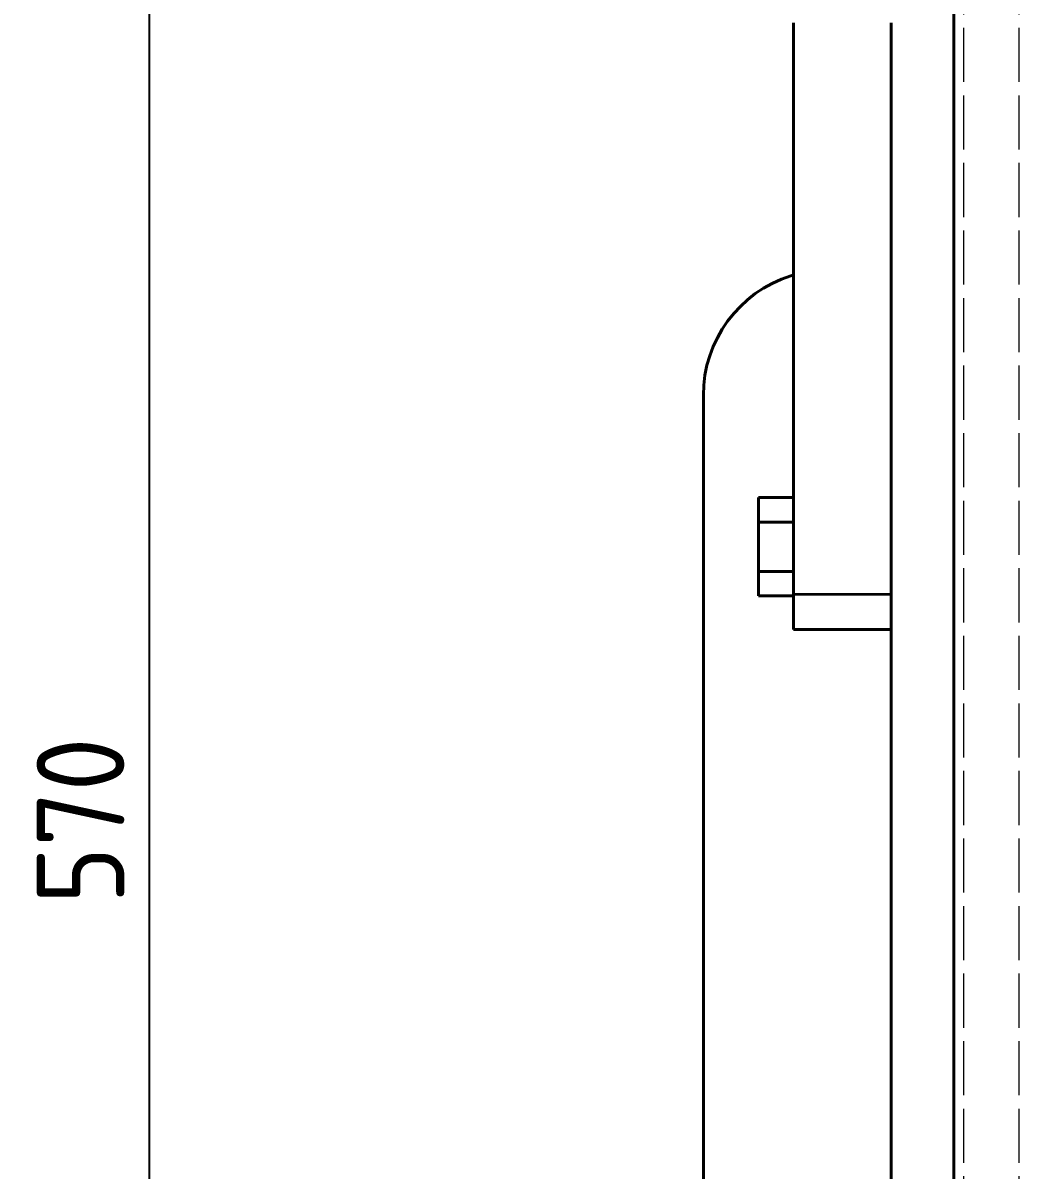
# Model space of a CAD drawing. Header units: millimetres. Extents: x 0 to 5945, y 0 to 4205.
# Drawn here: x 4441.6 to 4640.4, y 1963.3 to 2192.1 of the extents above; entities that cross this region are included whole.
import ezdxf

# ---------------------------------------------------------------- set-up
doc = ezdxf.new("R2010")
doc.units = ezdxf.units.MM
doc.header["$LTSCALE"] = 5
doc.linetypes.add('DASHED', pattern=[0.2067, 0.1654, -0.0413])
for name, color, linetype, lineweight in [('가려진 것(ISO)', 2, 'DASHED', 18), ('가시적인 것(ISO)', 3, 'Continuous', 40), ('가시적인 좁은 것(ISO)', 3, 'Continuous', 35), ('치수(ISO)', 2, 'Continuous', 25)]:
    doc.layers.add(name, color=color, linetype=linetype, lineweight=lineweight)
doc.styles.add('치수 텍스트_PSTEK_POSCO', font='isocp.shx')
doc.dimstyles.new('치수_PSTEK_POSCO', dxfattribs={"dimscale": 5, "dimtxt": 3.5, "dimasz": 2.5, "dimexe": 2, "dimexo": 2.5, "dimgap": 1, "dimtad": 1, "dimrnd": 1e-08, "dimdsep": 46, "dimtxsty": '치수 텍스트_PSTEK_POSCO', "dimcen": 0.09, "dimdle": 10, "dimclrd": 7, "dimclre": 7, "dimclrt": 2, "dimadec": 1, "dimazin": 2, "dimtfac": 1, "dimtmove": 0, "dimatfit": 3, "dimfxl": 1, "dimtolj": 1, "dimlwd": -1, "dimlwe": -1, "dimarcsym": 0})

# ---------------------------------------------------------------- blocks, each defined once
blk = doc.blocks.new('*D54')
at = {"layer": 'Defpoints', "color": 0, "transparency": 16777216}
for p in [(4466.82, 2317.13), (4627.37, 2317.13), (4627.37, 1747.13)]:
    blk.add_point(p, dxfattribs=at)
at = {"layer": '치수(ISO)', "color": 7, "transparency": 16777216}
for p, q in [((4614.87, 2317.13), (4456.82, 2317.13)), ((4466.82, 1759.63), (4466.82, 2304.63)), ((4614.87, 1747.13), (4456.82, 1747.13))]:
    blk.add_line(p, q, dxfattribs=at)
for points in [[(4464.74, 2304.63), (4468.91, 2304.63), (4466.82, 2317.13)], [(4464.74, 1759.63), (4468.91, 1759.63), (4466.82, 1747.13)]]:
    blk.add_solid(points, dxfattribs=at)
at = {"layer": '치수(ISO)', "color": 2, "transparency": 16777216, "insert": (4453.07, 2016.37), "char_height": 17.5, "attachment_point": 4, "rotation": 90, "style": '치수 텍스트_PSTEK_POSCO'}
blk.add_mtext('\\A1;570', dxfattribs=at)

msp = doc.modelspace()

# ---------------------------------------------------------------- linework, layer by layer
at = {"layer": '가려진 것(ISO)', "ltscale": 13.039371}
for p, q in [((4629.374, 1749.126), (4629.374, 2315.126)), ((4640.374, 1749.126), (4640.374, 2315.126))]:
    msp.add_line(p, q, dxfattribs=at)
at = {"layer": '가시적인 것(ISO)'}
for p, q in [((4627.374, 1747.126), (4627.374, 2317.126)), ((4595.374, 2078.126), (4595.374, 2192.126)), ((4614.874, 1867.126), (4614.874, 2192.126)), ((4595.374, 2141.86), (4594.856, 2141.696)), ((4577.374, 2117.854), (4577.374, 1446.126)), ((4595.374, 2097.441), (4588.374, 2097.441)), ((4588.374, 2092.534), (4588.374, 2097.441)), ((4595.374, 2092.534), (4588.374, 2092.534)), ((4588.374, 2082.719), (4588.374, 2092.534)), ((4595.374, 2082.719), (4588.374, 2082.719)), ((4588.374, 2077.811), (4588.374, 2082.719)), ((4595.374, 2077.811), (4588.374, 2077.811)), ((4595.374, 2071.126), (4595.374, 2078.126)), ((4595.374, 2071.126), (4614.874, 2071.126))]:
    msp.add_line(p, q, dxfattribs=at)
msp.add_arc((4602.374, 2117.854), 25, 107.5, 180, dxfattribs=at)
at = {"layer": '가시적인 좁은 것(ISO)'}
msp.add_line((4614.874, 2078.126), (4595.374, 2078.126), dxfattribs=at)

# ---------------------------------------------------------------- dimensions: what is measured, and where the dimension line sits
at = {"layer": '치수(ISO)', "color": 7}
dim = msp.add_linear_dim(base=(4466.824, 2317.126), p1=(4627.374, 1747.126), p2=(4627.374, 2317.126), angle=270, dimstyle='치수_PSTEK_POSCO', override={"dimdec": 2, "dimtp": 0, "dimtm": 0, "dimtdec": 2, "dimtofl": 0, "dimatfit": 1}, dxfattribs=at)
dim.commit()
dim.dimension.update_dxf_attribs({"geometry": '*D54', "text_midpoint": (4466.824, 2032.126), "dimtype": 160})

doc.saveas('drawing.dxf')
